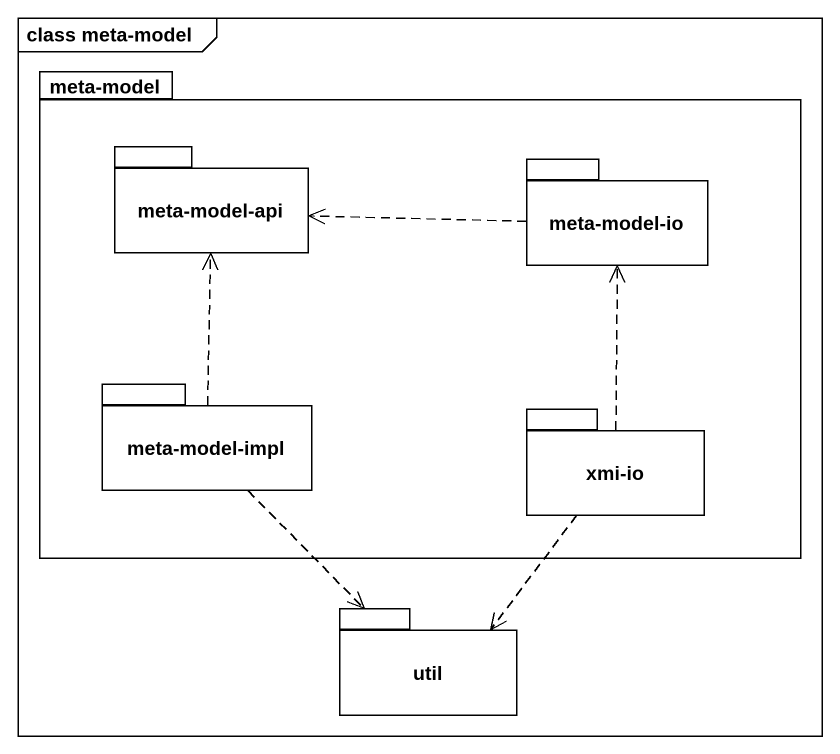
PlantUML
@startuml
mainframe class meta-model
package "meta-model" as meta_model {
  package "meta-model-api" as meta_model_api {
  }
  package "meta-model-io" as meta_model_io {
  }
  package "meta-model-impl" as meta_model_impl {
  }
  package "xmi-io" as xmi_io {
  }
}
package util {
}
meta_model_io .left.> meta_model_api
meta_model_impl .up.> meta_model_api
meta_model_impl ..> util
xmi_io .up.> meta_model_io
xmi_io ..> util
@enduml
